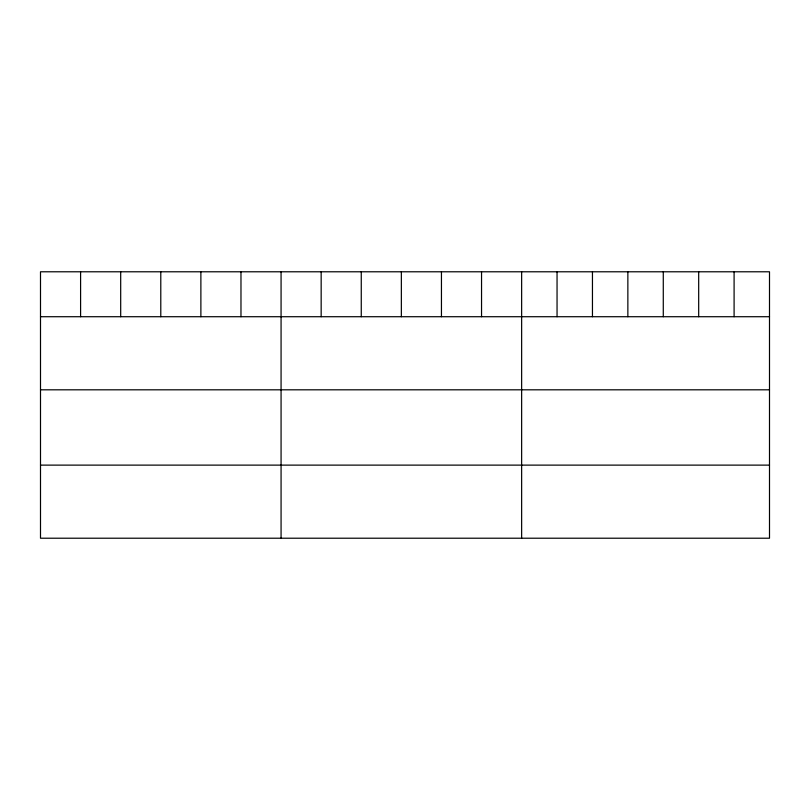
<?xml version="1.0" encoding="UTF-8"?>
<svg xmlns="http://www.w3.org/2000/svg" width="810" height="810" viewBox="0 0 810 810"><rect width="100%" height="100%" fill="white"/><g stroke="black" fill="none" stroke-linecap="round" stroke-linejoin="round"><path stroke-width="1.21" d="M769.5 316.72L769.5 538.215L40.5 538.215L40.5 271.785L769.5 271.785L769.5 316.72L40.5 316.72M40.5 389.812L769.5 389.812M40.5 465.122L769.5 465.122M734.093 271.785L734.093 316.72M698.686 271.785L698.686 316.72M663.279 271.785L663.279 316.72M627.861 271.785L627.861 316.72M592.454 271.785L592.454 316.72M557.047 271.785L557.047 316.72M521.64 271.785L521.64 538.215M481.545 271.785L481.545 316.72M441.45 271.785L441.45 316.72M401.355 271.785L401.355 316.72M361.26 271.785L361.26 316.72M321.165 271.785L321.165 316.72M281.07 271.785L281.07 538.215M240.975 271.785L240.975 316.72M200.88 271.785L200.88 316.72M160.785 271.785L160.785 316.72M120.69 271.785L120.69 316.72M80.595 271.785L80.595 316.72"/></g></svg>
